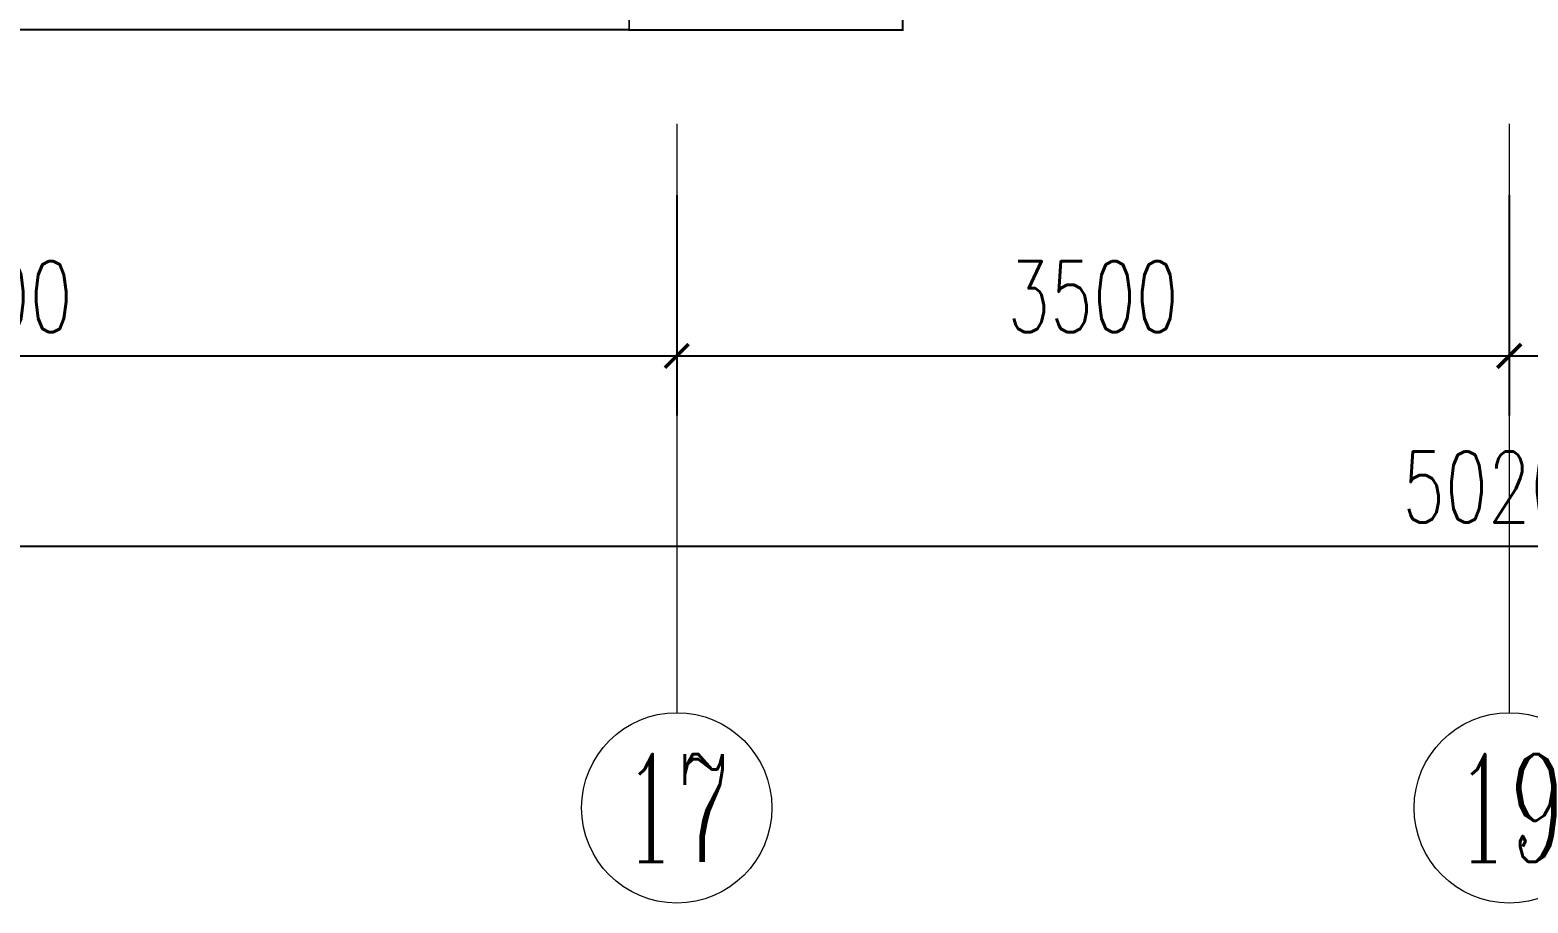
# Model space of a CAD drawing. Extents: x 3753737 to 4713801, y -857380 to 24339.
# Drawn here: x 4488030 to 4494327, y -772366 to -768696 of the extents above; entities that cross this region are included whole.
import ezdxf
from ezdxf.enums import TextEntityAlignment as Align

# ---------------------------------------------------------------- set-up
doc = ezdxf.new("R2010")
doc.units = 0
doc.header["$LTSCALE"] = 1000
doc.header["$MEASUREMENT"] = 0
doc.layers.get('0').update_dxf_attribs({"linetype": 'CONTINUOUS'})
doc.layers.get('Defpoints').update_dxf_attribs({"linetype": 'CONTINUOUS'})
doc.layers.add('!!电气', color=1, linetype='CONTINUOUS')
doc.layers.add('看线', color=185, linetype='CONTINUOUS')
doc.layers.add('AXIS', color=114, linetype='CONTINUOUS', lineweight=20)
doc.layers.add('AXIS_TEXT', color=7, linetype='CONTINUOUS', lineweight=20)
doc.styles.add('_TCH_AXIS', font='COMPLEX', dxfattribs={"bigfont": 'GBCBIG'})
doc.styles.add('_TCH_DIM_T3', font='SIMPLEX.shx', dxfattribs={"width": 0.705882, "bigfont": 'GBCBIG.shx'})
doc.styles.add('COMPLEX', font='COMPLEX')
doc.dimstyles.new('_TCH_ARCH&&100', dxfattribs={"dimtxt": 297.5, "dimasz": 100, "dimexe": 250, "dimexo": 300, "dimgap": 100, "dimtad": 1, "dimdec": 0, "dimzin": 0, "dimdsep": 46, "dimtxsty": '_TCH_DIM_T3', "dimblk": 'ARCHTICK', "dimcen": 0.09, "dimclrt": 7, "dimazin": 2, "dimtfac": 1, "dimtdec": 0, "dimtix": 1, "dimtmove": 2, "dimatfit": 3, "dimfxl": 1, "dimtolj": 1, "dimtzin": 0, "dimarcsym": 0})

# ---------------------------------------------------------------- blocks, each defined once
blk = doc.blocks.new('_ArchTick')
at = {"color": 0, "linetype": 'ByBlock', "const_width": 0.15}
blk.add_lwpolyline([(-0.5, -0.5), (0.5, 0.5)], dxfattribs=at)
blk = doc.blocks.new('*D458')
at = {"layer": 'AXIS', "color": 0, "lineweight": -2, "transparency": 16777216}
for p, q in [((-100, -944.9), (-100, -2669.9)), ((50100, -944.9), (50100, -2669.9)), ((-100, -2419.9), (50100, -2419.9))]:
    blk.add_line(p, q, dxfattribs=at)
at = {"layer": 'Defpoints', "color": 0, "transparency": 16777216}
for p in [(-100, -644.9), (50100, -644.9), (50100, -2419.9)]:
    blk.add_point(p, dxfattribs=at)
at = {"layer": 'AXIS', "color": 0, "lineweight": -2, "transparency": 16777216, "xscale": 100, "yscale": 100, "zscale": 100, "rotation": 180}
blk.add_blockref('_ArchTick', (-100, -2419.9), dxfattribs=at)
at = {"layer": 'AXIS', "color": 0, "lineweight": -2, "transparency": 16777216, "xscale": 100, "yscale": 100, "zscale": 100}
blk.add_blockref('_ArchTick', (50100, -2419.9), dxfattribs=at)
at = {"layer": 'AXIS', "color": 7, "transparency": 16777216, "insert": (25000, -2171.1), "char_height": 297.5, "attachment_point": 5, "style": '_TCH_DIM_T3'}
blk.add_mtext('\\A1;50200', dxfattribs=at)
blk = doc.blocks.new('*D464')
at = {"layer": 'AXIS', "color": 0, "lineweight": -2, "transparency": 16777216}
for p, q in [((15700, -944.9), (15700, -1869.9)), ((21500, -944.9), (21500, -1869.9)), ((15700, -1619.9), (21500, -1619.9))]:
    blk.add_line(p, q, dxfattribs=at)
at = {"layer": 'Defpoints', "color": 0, "transparency": 16777216}
for p in [(15700, -644.9), (21500, -644.9), (21500, -1619.9)]:
    blk.add_point(p, dxfattribs=at)
at = {"layer": 'AXIS', "color": 0, "lineweight": -2, "transparency": 16777216, "xscale": 100, "yscale": 100, "zscale": 100, "rotation": 180}
blk.add_blockref('_ArchTick', (15700, -1619.9), dxfattribs=at)
at = {"layer": 'AXIS', "color": 0, "lineweight": -2, "transparency": 16777216, "xscale": 100, "yscale": 100, "zscale": 100}
blk.add_blockref('_ArchTick', (21500, -1619.9), dxfattribs=at)
at = {"layer": 'AXIS', "color": 7, "transparency": 16777216, "insert": (18600, -1371.1), "char_height": 297.5, "attachment_point": 5, "style": '_TCH_DIM_T3'}
blk.add_mtext('\\A1;5800', dxfattribs=at)
blk = doc.blocks.new('*D465')
at = {"layer": 'AXIS', "color": 0, "lineweight": -2, "transparency": 16777216}
for p, q in [((21500, -944.9), (21500, -1869.9)), ((25000, -944.9), (25000, -1869.9)), ((21500, -1619.9), (25000, -1619.9))]:
    blk.add_line(p, q, dxfattribs=at)
at = {"layer": 'Defpoints', "color": 0, "transparency": 16777216}
for p in [(21500, -644.9), (25000, -644.9), (25000, -1619.9)]:
    blk.add_point(p, dxfattribs=at)
at = {"layer": 'AXIS', "color": 0, "lineweight": -2, "transparency": 16777216, "xscale": 100, "yscale": 100, "zscale": 100, "rotation": 180}
blk.add_blockref('_ArchTick', (21500, -1619.9), dxfattribs=at)
at = {"layer": 'AXIS', "color": 0, "lineweight": -2, "transparency": 16777216, "xscale": 100, "yscale": 100, "zscale": 100}
blk.add_blockref('_ArchTick', (25000, -1619.9), dxfattribs=at)
at = {"layer": 'AXIS', "color": 7, "transparency": 16777216, "insert": (23250, -1371.1), "char_height": 297.5, "attachment_point": 5, "style": '_TCH_DIM_T3'}
blk.add_mtext('\\A1;3500', dxfattribs=at)
blk = doc.blocks.new('_AXISO')
blk.add_circle((0, 0), 0.5)
at = {"layer": 'AXIS_TEXT', "style": 'COMPLEX', "width": 1.041667}
blk.add_attdef('A', text='', height=0.56, dxfattribs=at).set_placement((-0.25, -0.28), (0.25, -0.28), align=Align.FIT)
blk = doc.blocks.new('*D472')
at = {"layer": 'AXIS', "color": 0, "lineweight": -2, "transparency": 16777216}
for p, q in [((25000, -944.9), (25000, -1869.9)), ((28500, -944.9), (28500, -1869.9)), ((25000, -1619.9), (28500, -1619.9))]:
    blk.add_line(p, q, dxfattribs=at)
at = {"layer": 'Defpoints', "color": 0, "transparency": 16777216}
for p in [(25000, -644.9), (28500, -644.9), (28500, -1619.9)]:
    blk.add_point(p, dxfattribs=at)
at = {"layer": 'AXIS', "color": 0, "lineweight": -2, "transparency": 16777216, "xscale": 100, "yscale": 100, "zscale": 100, "rotation": 180}
blk.add_blockref('_ArchTick', (25000, -1619.9), dxfattribs=at)
at = {"layer": 'AXIS', "color": 0, "lineweight": -2, "transparency": 16777216, "xscale": 100, "yscale": 100, "zscale": 100}
blk.add_blockref('_ArchTick', (28500, -1619.9), dxfattribs=at)
at = {"layer": 'AXIS', "color": 7, "transparency": 16777216, "insert": (26750, -1371.1), "char_height": 297.5, "attachment_point": 5, "style": '_TCH_DIM_T3'}
blk.add_mtext('\\A1;3500', dxfattribs=at)
blk = doc.blocks.new('A$C1C403CBE')
at = {"color": 252, "const_width": 8}
blk.add_lwpolyline([(22450, -100), (22450, -250), (21300, -250), (21300, -100)], dxfattribs=at)
at = {"layer": 'AXIS'}
for p, q in [((21500, -644.9), (21500, -3119.9)), ((25000, -644.9), (25000, -3119.9))]:
    blk.add_line(p, q, dxfattribs=at)
at = {"layer": '看线', "color": 252, "ltscale": 0.5}
blk.add_lwpolyline([(21300, -250), (16650, -250)], dxfattribs=at)
at = {"layer": 'AXIS'}
ref = blk.add_blockref('_AXISO', (21500, -3519.9), dxfattribs=dict(at, xscale=800, yscale=800, zscale=800))
ref.add_attrib('A', '17', dxfattribs={"layer": 'AXIS_TEXT', "height": 452.55, "style": '_TCH_AXIS', "width": 0.724138}).set_placement((21273.7, -3746.2), (21726.3, -3746.2), align=Align.FIT)
ref = blk.add_blockref('_AXISO', (25000, -3519.9), dxfattribs=dict(at, xscale=800, yscale=800, zscale=800))
ref.add_attrib('A', '19', dxfattribs={"layer": 'AXIS_TEXT', "height": 452.55, "style": '_TCH_AXIS', "width": 0.724138}).set_placement((24773.7, -3746.2), (25226.3, -3746.2), align=Align.FIT)
for p1, p2, distance, text, picture, middle in [((-100, -644.9), (50100, -644.9), -1775, '50200', '*D458', (25000, -2171.1)), ((15700, -644.9), (21500, -644.9), -975, '5800', '*D464', (18600, -1371.1)), ((21500, -644.9), (25000, -644.9), -975, '3500', '*D465', (23250, -1371.1)), ((25000, -644.9), (28500, -644.9), -975, '3500', '*D472', (26750, -1371.1))]:
    dim = blk.add_aligned_dim(p1=p1, p2=p2, distance=distance, text=text, dimstyle='_TCH_ARCH&&100', dxfattribs=at)
    dim.commit()
    dim.dimension.update_dxf_attribs({"geometry": picture, "text_midpoint": middle})

msp = doc.modelspace()

# ---------------------------------------------------------------- block references
at = {"layer": '!!电气'}
msp.add_blockref('A$C1C403CBE', (4469248.6, -768446.5), dxfattribs=at)

doc.saveas('drawing.dxf')
